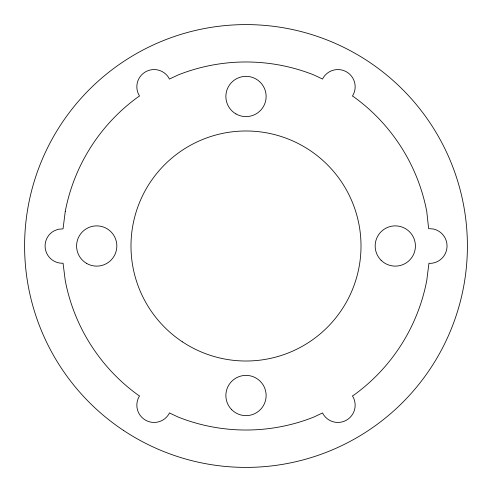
<?xml version="1.0" encoding="UTF-8"?>
<svg xmlns="http://www.w3.org/2000/svg" width="492" height="492" viewBox="0 0 492 492"><rect width="100%" height="100%" fill="white"/><g stroke="black" fill="none" stroke-linecap="round" stroke-linejoin="round"><path stroke-width="0.74" d="M65.239 211.517L63.05 228.842L57.878 229.333L53.714 231.062A17.251 17.251 0 0 0 62.343 263.251L63.05 263.159L65.239 280.483A184.02 184.02 0 0 0 137.834 394.873L139.593 395.992L139.15 396.564A17.251 17.251 0 0 0 145.466 420.131A17.251 17.251 0 0 0 169.033 413.815L169.402 412.929L178.258 417.099A184.02 184.02 0 0 0 313.742 417.099L322.598 412.929L322.967 413.815A17.251 17.251 0 0 0 346.534 420.131A17.251 17.251 0 0 0 352.85 396.564L352.407 395.992L354.166 394.873A184.02 184.02 0 0 0 426.761 280.483L428.938 263.238L430.678 263.361A17.392 17.392 0 0 0 433.163 228.965L428.637 228.639L426.761 211.517A184.02 184.02 0 0 0 354.166 97.127L352.407 96.008L352.85 95.436A17.251 17.251 0 0 0 346.534 71.869A17.251 17.251 0 0 0 322.967 78.185L322.598 79.071L313.742 74.901A184.02 184.02 0 0 0 178.258 74.901L169.365 79.089L168.658 77.564A17.251 17.251 0 0 0 144.845 72.244A17.251 17.251 0 0 0 139.525 96.051L137.834 97.127A184.02 184.02 0 0 0 65.239 211.517M182.354 341.799A115.011 115.011 0 0 0 360.784 253.22A115.011 115.011 0 0 0 194.863 142.981A115.011 115.011 0 0 0 182.354 341.799M123.48 430.408A221.4 221.4 0 0 0 466.963 259.899A221.4 221.4 0 0 0 147.557 47.687A221.4 221.4 0 0 0 123.48 430.408M86.647 263.429A20.129 20.129 0 0 0 116.838 246A20.129 20.129 0 0 0 86.647 228.571A20.129 20.129 0 0 0 86.647 263.429M231.769 409.75A20.129 20.129 0 0 0 265.44 400.728A20.129 20.129 0 0 0 240.791 376.072A20.129 20.129 0 0 0 231.769 409.75M381.06 260.231A20.129 20.129 0 0 0 414.731 251.209A20.129 20.129 0 0 0 390.082 226.56A20.129 20.129 0 0 0 381.06 260.231M235.939 113.916A20.129 20.129 0 0 0 266.129 96.481A20.129 20.129 0 0 0 235.939 79.052A20.129 20.129 0 0 0 235.939 113.916"/></g></svg>
